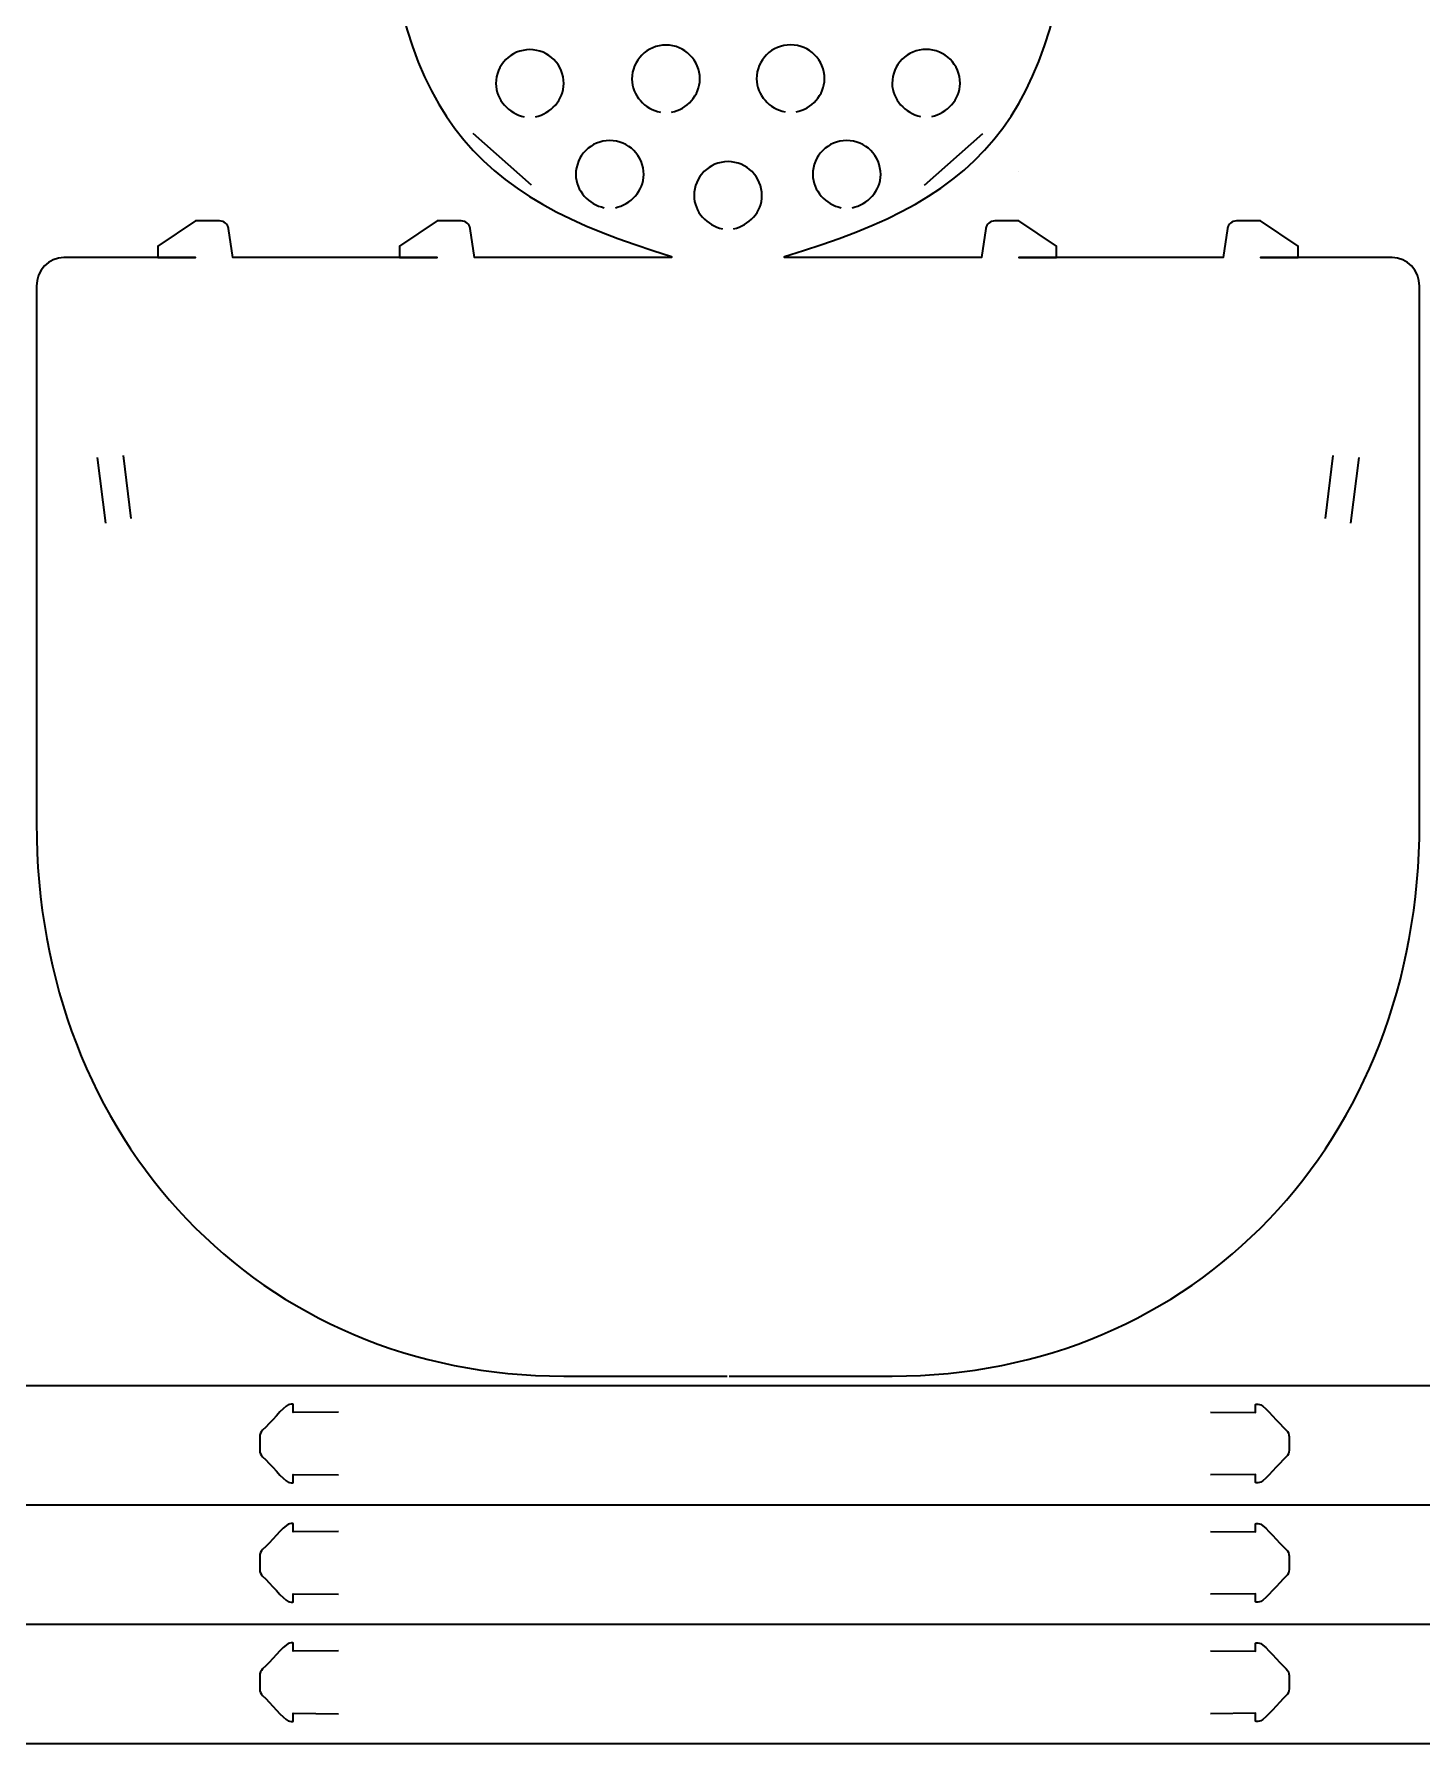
# Model space of a CAD drawing. Header units: inches. Extents: x 1974 to 2973, y -3088 to -2328.
# Drawn here: x 2279.8 to 2586.2, y -3087.7 to -2710.4 of the extents above; entities that cross this region are included whole.
import ezdxf

# ---------------------------------------------------------------- set-up
doc = ezdxf.new("R2010")
doc.units = ezdxf.units.IN
doc.header["$MEASUREMENT"] = 0
doc.layers.add('Layer 1', color=7, linetype='Continuous')

msp = doc.modelspace()

# ---------------------------------------------------------------- linework, layer by layer
at = {"layer": 'Layer 1', "color": 179, "lineweight": 35, "true_color": 0x231f20}
for points in [[(2389.58, -2743.72), (2376.67, -2732.26)], [(2476.35, -2743.72), (2489.27, -2732.26)], [(2497.02, -2740.58), (2497.02, -2740.58)], [(2420.47, -2759.41), (2420.47, -2759.41)], [(2293.66, -2803.79), (2295.51, -2818.29)], [(2299.4, -2803.4), (2301.1, -2817.3)], [(2566.53, -2803.4), (2564.83, -2817.3)], [(2572.27, -2803.79), (2570.42, -2818.29)]]:
    msp.add_lwpolyline(points, dxfattribs=at)
for points, knots in [([(2432.77, -2701.82), (2398.14, -2701.74), (2370.92, -2679.21), (2361.05, -2666.47), (2359.87, -2664.96), (2355.6, -2665.81), (2355.71, -2667.73), (2359.18, -2728.23), (2375.87, -2745.92), (2420.47, -2759.41), (2420.47, -2759.41), (2420.47, -2759.67), (2420.47, -2759.67), (2420.47, -2759.67), (2376.98, -2759.67), (2376.98, -2759.67), (2376.98, -2759.67), (2376.98, -2759.66), (2376.98, -2759.66), (2376.98, -2759.66), (2376.04, -2753.28), (2376.04, -2753.28), (2375.9, -2752.3), (2375.06, -2751.57), (2374.06, -2751.57), (2374.06, -2751.57), (2368.76, -2751.57), (2368.76, -2751.57), (2368.76, -2751.57), (2360.45, -2757.19), (2360.45, -2757.19), (2360.45, -2757.19), (2360.45, -2759.66), (2360.45, -2759.66), (2360.45, -2759.66), (2368.76, -2759.66), (2368.76, -2759.66), (2368.76, -2759.66), (2368.76, -2759.67), (2368.76, -2759.67), (2368.76, -2759.67), (2323.59, -2759.67), (2323.59, -2759.67), (2323.59, -2759.67), (2323.59, -2759.66), (2323.59, -2759.66), (2323.59, -2759.66), (2322.66, -2753.28), (2322.66, -2753.28), (2322.51, -2752.3), (2321.67, -2751.57), (2320.68, -2751.57), (2320.68, -2751.57), (2315.37, -2751.57), (2315.37, -2751.57), (2315.37, -2751.57), (2307.06, -2757.19), (2307.06, -2757.19), (2307.06, -2757.19), (2307.06, -2759.66), (2307.06, -2759.66), (2307.06, -2759.66), (2315.37, -2759.66), (2315.37, -2759.66), (2315.37, -2759.66), (2315.37, -2759.67), (2315.37, -2759.67), (2315.37, -2759.67), (2286.31, -2759.67), (2286.31, -2759.67), (2282.97, -2759.67), (2280.27, -2762.51), (2280.27, -2766.02), (2280.27, -2766.02), (2280.27, -2884.59), (2280.27, -2884.59), (2280.27, -2954.73), (2329.88, -3006.59), (2396.68, -3006.59), (2396.68, -3006.59), (2432.8, -3006.59), (2432.8, -3006.59)], [0, 0, 0, 0, 1, 1, 1, 2, 2, 2, 3, 3, 3, 4, 4, 4, 5, 5, 5, 6, 6, 6, 7, 7, 7, 8, 8, 8, 9, 9, 9, 10, 10, 10, 11, 11, 11, 12, 12, 12, 13, 13, 13, 14, 14, 14, 15, 15, 15, 16, 16, 16, 17, 17, 17, 18, 18, 18, 19, 19, 19, 20, 20, 20, 21, 21, 21, 22, 22, 22, 23, 23, 23, 24, 24, 24, 25, 25, 25, 26, 26, 26, 27, 27, 27, 27]), ([(2433.21, -3006.59), (2433.21, -3006.59), (2469.25, -3006.59), (2469.25, -3006.59), (2536.05, -3006.59), (2585.67, -2954.73), (2585.67, -2884.59), (2585.67, -2884.59), (2585.67, -2766.02), (2585.67, -2766.02), (2585.67, -2762.51), (2582.96, -2759.67), (2579.62, -2759.67), (2579.62, -2759.67), (2550.56, -2759.67), (2550.56, -2759.67), (2550.56, -2759.67), (2550.56, -2759.66), (2550.56, -2759.66), (2550.56, -2759.66), (2558.87, -2759.66), (2558.87, -2759.66), (2558.87, -2759.66), (2558.87, -2757.19), (2558.87, -2757.19), (2558.87, -2757.19), (2550.56, -2751.57), (2550.56, -2751.57), (2550.56, -2751.57), (2545.25, -2751.57), (2545.25, -2751.57), (2544.26, -2751.57), (2543.42, -2752.3), (2543.27, -2753.28), (2543.27, -2753.28), (2542.34, -2759.66), (2542.34, -2759.66), (2542.34, -2759.66), (2542.34, -2759.67), (2542.34, -2759.67), (2542.34, -2759.67), (2497.17, -2759.67), (2497.17, -2759.67), (2497.17, -2759.67), (2497.17, -2759.66), (2497.17, -2759.66), (2497.17, -2759.66), (2505.49, -2759.66), (2505.49, -2759.66), (2505.49, -2759.66), (2505.49, -2757.19), (2505.49, -2757.19), (2505.49, -2757.19), (2497.17, -2751.57), (2497.17, -2751.57), (2497.17, -2751.57), (2491.87, -2751.57), (2491.87, -2751.57), (2490.87, -2751.57), (2490.03, -2752.3), (2489.89, -2753.28), (2489.89, -2753.28), (2488.95, -2759.66), (2488.95, -2759.66), (2488.95, -2759.66), (2488.95, -2759.67), (2488.95, -2759.67), (2488.95, -2759.67), (2445.47, -2759.67), (2445.47, -2759.67), (2445.47, -2759.67), (2445.47, -2759.41), (2445.47, -2759.41), (2491.06, -2745.92), (2506.76, -2728.08), (2510.23, -2667.58), (2510.25, -2665.68), (2506.09, -2664.82), (2504.9, -2666.31), (2494.87, -2678.92), (2466.9, -2701.73), (2433.17, -2701.82)], [0, 0, 0, 0, 1, 1, 1, 2, 2, 2, 3, 3, 3, 4, 4, 4, 5, 5, 5, 6, 6, 6, 7, 7, 7, 8, 8, 8, 9, 9, 9, 10, 10, 10, 11, 11, 11, 12, 12, 12, 13, 13, 13, 14, 14, 14, 15, 15, 15, 16, 16, 16, 17, 17, 17, 18, 18, 18, 19, 19, 19, 20, 20, 20, 21, 21, 21, 22, 22, 22, 23, 23, 23, 24, 24, 24, 25, 25, 25, 26, 26, 26, 27, 27, 27, 27]), ([(2420.49, -2727.61), (2423.87, -2726.89), (2426.76, -2723.88), (2426.76, -2720.28), (2426.76, -2716.14), (2423.4, -2712.78), (2419.26, -2712.78), (2415.11, -2712.78), (2411.76, -2716.14), (2411.76, -2720.28), (2411.76, -2723.88), (2414.65, -2726.89), (2418.03, -2727.61)], [0, 0, 0, 0, 1, 1, 1, 2, 2, 2, 3, 3, 3, 4, 4, 4, 4]), ([(2448.01, -2727.54), (2451.4, -2726.82), (2454.28, -2723.81), (2454.28, -2720.22), (2454.28, -2716.07), (2450.93, -2712.72), (2446.78, -2712.72), (2442.64, -2712.72), (2439.28, -2716.07), (2439.28, -2720.22), (2439.28, -2723.81), (2442.17, -2726.82), (2445.56, -2727.54)], [0, 0, 0, 0, 1, 1, 1, 2, 2, 2, 3, 3, 3, 4, 4, 4, 4]), ([(2390.44, -2728.61), (2393.82, -2727.89), (2396.71, -2724.88), (2396.71, -2721.28), (2396.71, -2717.14), (2393.36, -2713.78), (2389.21, -2713.78), (2385.07, -2713.78), (2381.71, -2717.14), (2381.71, -2721.28), (2381.71, -2724.88), (2384.6, -2727.89), (2387.98, -2728.61)], [0, 0, 0, 0, 1, 1, 1, 2, 2, 2, 3, 3, 3, 4, 4, 4, 4]), ([(2477.95, -2728.54), (2481.33, -2727.82), (2484.22, -2724.81), (2484.22, -2721.22), (2484.22, -2717.07), (2480.86, -2713.72), (2476.72, -2713.72), (2472.58, -2713.72), (2469.22, -2717.07), (2469.22, -2721.22), (2469.22, -2724.81), (2472.11, -2727.82), (2475.49, -2728.54)], [0, 0, 0, 0, 1, 1, 1, 2, 2, 2, 3, 3, 3, 4, 4, 4, 4]), ([(2408.09, -2748.67), (2411.47, -2747.95), (2414.36, -2744.94), (2414.36, -2741.34), (2414.36, -2737.2), (2411, -2733.84), (2406.86, -2733.84), (2402.72, -2733.84), (2399.36, -2737.2), (2399.36, -2741.34), (2399.36, -2744.94), (2402.25, -2747.95), (2405.63, -2748.67)], [0, 0, 0, 0, 1, 1, 1, 2, 2, 2, 3, 3, 3, 4, 4, 4, 4]), ([(2460.41, -2748.67), (2463.8, -2747.95), (2466.68, -2744.94), (2466.68, -2741.34), (2466.68, -2737.2), (2463.33, -2733.84), (2459.18, -2733.84), (2455.04, -2733.84), (2451.68, -2737.2), (2451.68, -2741.34), (2451.68, -2744.94), (2454.57, -2747.95), (2457.95, -2748.67)], [0, 0, 0, 0, 1, 1, 1, 2, 2, 2, 3, 3, 3, 4, 4, 4, 4]), ([(2434.19, -2753.33), (2437.58, -2752.6), (2440.47, -2749.6), (2440.47, -2746), (2440.47, -2741.86), (2437.11, -2738.5), (2432.97, -2738.5), (2428.82, -2738.5), (2425.47, -2741.86), (2425.47, -2746), (2425.47, -2749.6), (2428.35, -2752.6), (2431.74, -2753.33)], [0, 0, 0, 0, 1, 1, 1, 2, 2, 2, 3, 3, 3, 4, 4, 4, 4]), ([(2681.24, -3011.67), (2681.24, -3010.04), (2679.92, -3008.71), (2678.28, -3008.71), (2678.28, -3008.71), (2102.03, -3008.7), (2102.03, -3008.7), (2100.59, -3008.7), (2099.27, -3009.25), (2098.24, -3010.16)], [0, 0, 0, 0, 1, 1, 1, 2, 2, 2, 3, 3, 3, 3]), ([(2346.94, -3014.52), (2346.94, -3014.52), (2336.98, -3014.63), (2336.98, -3014.63), (2336.98, -3014.63), (2336.98, -3012.86), (2336.98, -3012.86), (2336.98, -3012.65), (2336.06, -3012.86), (2335.86, -3012.94), (2334.76, -3013.39), (2331.85, -3017), (2330.21, -3018.53), (2329.8, -3018.91), (2329.57, -3019.44), (2329.57, -3019.99), (2329.57, -3019.99), (2329.57, -3022.93), (2329.57, -3022.93), (2329.57, -3023.49), (2329.8, -3024.02), (2330.21, -3024.4), (2331.85, -3025.92), (2334.76, -3029.53), (2335.86, -3029.98), (2336.06, -3030.07), (2336.98, -3030.27), (2336.98, -3030.06), (2336.98, -3030.06), (2336.98, -3028.3), (2336.98, -3028.3), (2336.98, -3028.3), (2346.94, -3028.4), (2346.94, -3028.4)], [0, 0, 0, 0, 1, 1, 1, 2, 2, 2, 3, 3, 3, 4, 4, 4, 5, 5, 5, 6, 6, 6, 7, 7, 7, 8, 8, 8, 9, 9, 9, 10, 10, 10, 11, 11, 11, 11]), ([(2346.94, -3014.52), (2346.94, -3014.52), (2336.98, -3014.63), (2336.98, -3014.63), (2336.98, -3014.63), (2336.98, -3012.86), (2336.98, -3012.86), (2336.98, -3012.65), (2336.06, -3012.86), (2335.86, -3012.94), (2334.76, -3013.39), (2331.85, -3017), (2330.21, -3018.53), (2329.8, -3018.91), (2329.57, -3019.44), (2329.57, -3019.99), (2329.57, -3019.99), (2329.57, -3022.93), (2329.57, -3022.93), (2329.57, -3023.49), (2329.8, -3024.02), (2330.21, -3024.4), (2331.85, -3025.92), (2334.76, -3029.53), (2335.86, -3029.98), (2336.06, -3030.07), (2336.98, -3030.27), (2336.98, -3030.06), (2336.98, -3030.06), (2336.98, -3028.3), (2336.98, -3028.3), (2336.98, -3028.3), (2346.94, -3028.4), (2346.94, -3028.4)], [0, 0, 0, 0, 1, 1, 1, 2, 2, 2, 3, 3, 3, 4, 4, 4, 5, 5, 5, 6, 6, 6, 7, 7, 7, 8, 8, 8, 9, 9, 9, 10, 10, 10, 11, 11, 11, 11]), ([(2539.51, -3014.52), (2539.51, -3014.52), (2549.47, -3014.63), (2549.47, -3014.63), (2549.47, -3014.63), (2549.47, -3012.86), (2549.47, -3012.86), (2549.47, -3012.65), (2550.39, -3012.86), (2550.59, -3012.94), (2551.69, -3013.39), (2554.6, -3017), (2556.24, -3018.53), (2556.65, -3018.91), (2556.88, -3019.44), (2556.88, -3019.99), (2556.88, -3019.99), (2556.88, -3022.93), (2556.88, -3022.93), (2556.88, -3023.49), (2556.65, -3024.02), (2556.24, -3024.4), (2554.6, -3025.92), (2551.69, -3029.53), (2550.59, -3029.98), (2550.39, -3030.07), (2549.47, -3030.27), (2549.47, -3030.06), (2549.47, -3030.06), (2549.47, -3028.3), (2549.47, -3028.3), (2549.47, -3028.3), (2539.51, -3028.4), (2539.51, -3028.4)], [0, 0, 0, 0, 1, 1, 1, 2, 2, 2, 3, 3, 3, 4, 4, 4, 5, 5, 5, 6, 6, 6, 7, 7, 7, 8, 8, 8, 9, 9, 9, 10, 10, 10, 11, 11, 11, 11]), ([(2539.51, -3014.52), (2539.51, -3014.52), (2549.47, -3014.63), (2549.47, -3014.63), (2549.47, -3014.63), (2549.47, -3012.86), (2549.47, -3012.86), (2549.47, -3012.65), (2550.39, -3012.86), (2550.59, -3012.94), (2551.69, -3013.39), (2554.6, -3017), (2556.24, -3018.53), (2556.65, -3018.91), (2556.88, -3019.44), (2556.88, -3019.99), (2556.88, -3019.99), (2556.88, -3022.93), (2556.88, -3022.93), (2556.88, -3023.49), (2556.65, -3024.02), (2556.24, -3024.4), (2554.6, -3025.92), (2551.69, -3029.53), (2550.59, -3029.98), (2550.39, -3030.07), (2549.47, -3030.27), (2549.47, -3030.06), (2549.47, -3030.06), (2549.47, -3028.3), (2549.47, -3028.3), (2549.47, -3028.3), (2539.51, -3028.4), (2539.51, -3028.4)], [0, 0, 0, 0, 1, 1, 1, 2, 2, 2, 3, 3, 3, 4, 4, 4, 5, 5, 5, 6, 6, 6, 7, 7, 7, 8, 8, 8, 9, 9, 9, 10, 10, 10, 11, 11, 11, 11]), ([(2681.24, -3038.02), (2681.24, -3036.38), (2679.92, -3035.06), (2678.28, -3035.06), (2678.28, -3035.06), (2102.03, -3035.05), (2102.03, -3035.05), (2100.59, -3035.05), (2099.27, -3035.6), (2098.24, -3036.51)], [0, 0, 0, 0, 1, 1, 1, 2, 2, 2, 3, 3, 3, 3]), ([(2681.24, -3038.02), (2681.24, -3036.38), (2679.92, -3035.06), (2678.28, -3035.06), (2678.28, -3035.06), (2102.03, -3035.05), (2102.03, -3035.05), (2100.59, -3035.05), (2099.27, -3035.6), (2098.24, -3036.51)], [0, 0, 0, 0, 1, 1, 1, 2, 2, 2, 3, 3, 3, 3]), ([(2346.94, -3040.87), (2346.94, -3040.87), (2336.98, -3040.98), (2336.98, -3040.98), (2336.98, -3040.98), (2336.98, -3039.21), (2336.98, -3039.21), (2336.98, -3039), (2336.06, -3039.21), (2335.86, -3039.29), (2334.76, -3039.74), (2331.85, -3043.35), (2330.21, -3044.88), (2329.8, -3045.25), (2329.57, -3045.78), (2329.57, -3046.34), (2329.57, -3046.34), (2329.57, -3049.28), (2329.57, -3049.28), (2329.57, -3049.84), (2329.8, -3050.37), (2330.21, -3050.74), (2331.85, -3052.27), (2334.76, -3055.88), (2335.86, -3056.33), (2336.06, -3056.41), (2336.98, -3056.62), (2336.98, -3056.41), (2336.98, -3056.41), (2336.98, -3054.64), (2336.98, -3054.64), (2336.98, -3054.64), (2346.94, -3054.75), (2346.94, -3054.75)], [0, 0, 0, 0, 1, 1, 1, 2, 2, 2, 3, 3, 3, 4, 4, 4, 5, 5, 5, 6, 6, 6, 7, 7, 7, 8, 8, 8, 9, 9, 9, 10, 10, 10, 11, 11, 11, 11]), ([(2346.94, -3040.87), (2346.94, -3040.87), (2336.98, -3040.98), (2336.98, -3040.98), (2336.98, -3040.98), (2336.98, -3039.21), (2336.98, -3039.21), (2336.98, -3039), (2336.06, -3039.21), (2335.86, -3039.29), (2334.76, -3039.74), (2331.85, -3043.35), (2330.21, -3044.88), (2329.8, -3045.25), (2329.57, -3045.78), (2329.57, -3046.34), (2329.57, -3046.34), (2329.57, -3049.28), (2329.57, -3049.28), (2329.57, -3049.84), (2329.8, -3050.37), (2330.21, -3050.74), (2331.85, -3052.27), (2334.76, -3055.88), (2335.86, -3056.33), (2336.06, -3056.41), (2336.98, -3056.62), (2336.98, -3056.41), (2336.98, -3056.41), (2336.98, -3054.64), (2336.98, -3054.64), (2336.98, -3054.64), (2346.94, -3054.75), (2346.94, -3054.75)], [0, 0, 0, 0, 1, 1, 1, 2, 2, 2, 3, 3, 3, 4, 4, 4, 5, 5, 5, 6, 6, 6, 7, 7, 7, 8, 8, 8, 9, 9, 9, 10, 10, 10, 11, 11, 11, 11]), ([(2539.51, -3040.87), (2539.51, -3040.87), (2549.47, -3040.98), (2549.47, -3040.98), (2549.47, -3040.98), (2549.47, -3039.21), (2549.47, -3039.21), (2549.47, -3039), (2550.39, -3039.21), (2550.59, -3039.29), (2551.69, -3039.74), (2554.6, -3043.35), (2556.24, -3044.88), (2556.65, -3045.25), (2556.88, -3045.78), (2556.88, -3046.34), (2556.88, -3046.34), (2556.88, -3049.28), (2556.88, -3049.28), (2556.88, -3049.84), (2556.65, -3050.37), (2556.24, -3050.74), (2554.6, -3052.27), (2551.69, -3055.88), (2550.59, -3056.33), (2550.39, -3056.41), (2549.47, -3056.62), (2549.47, -3056.41), (2549.47, -3056.41), (2549.47, -3054.64), (2549.47, -3054.64), (2549.47, -3054.64), (2539.51, -3054.75), (2539.51, -3054.75)], [0, 0, 0, 0, 1, 1, 1, 2, 2, 2, 3, 3, 3, 4, 4, 4, 5, 5, 5, 6, 6, 6, 7, 7, 7, 8, 8, 8, 9, 9, 9, 10, 10, 10, 11, 11, 11, 11]), ([(2539.51, -3040.87), (2539.51, -3040.87), (2549.47, -3040.98), (2549.47, -3040.98), (2549.47, -3040.98), (2549.47, -3039.21), (2549.47, -3039.21), (2549.47, -3039), (2550.39, -3039.21), (2550.59, -3039.29), (2551.69, -3039.74), (2554.6, -3043.35), (2556.24, -3044.88), (2556.65, -3045.25), (2556.88, -3045.78), (2556.88, -3046.34), (2556.88, -3046.34), (2556.88, -3049.28), (2556.88, -3049.28), (2556.88, -3049.84), (2556.65, -3050.37), (2556.24, -3050.74), (2554.6, -3052.27), (2551.69, -3055.88), (2550.59, -3056.33), (2550.39, -3056.41), (2549.47, -3056.62), (2549.47, -3056.41), (2549.47, -3056.41), (2549.47, -3054.64), (2549.47, -3054.64), (2549.47, -3054.64), (2539.51, -3054.75), (2539.51, -3054.75)], [0, 0, 0, 0, 1, 1, 1, 2, 2, 2, 3, 3, 3, 4, 4, 4, 5, 5, 5, 6, 6, 6, 7, 7, 7, 8, 8, 8, 9, 9, 9, 10, 10, 10, 11, 11, 11, 11]), ([(2681.24, -3064.37), (2681.24, -3062.73), (2679.92, -3061.4), (2678.28, -3061.4), (2678.28, -3061.4), (2102.03, -3061.4), (2102.03, -3061.4), (2100.59, -3061.4), (2099.27, -3061.94), (2098.24, -3062.85)], [0, 0, 0, 0, 1, 1, 1, 2, 2, 2, 3, 3, 3, 3]), ([(2681.24, -3064.37), (2681.24, -3062.73), (2679.92, -3061.4), (2678.28, -3061.4), (2678.28, -3061.4), (2102.03, -3061.4), (2102.03, -3061.4), (2100.59, -3061.4), (2099.27, -3061.94), (2098.24, -3062.85)], [0, 0, 0, 0, 1, 1, 1, 2, 2, 2, 3, 3, 3, 3]), ([(2346.94, -3067.22), (2346.94, -3067.22), (2336.98, -3067.32), (2336.98, -3067.32), (2336.98, -3067.32), (2336.98, -3065.56), (2336.98, -3065.56), (2336.98, -3065.35), (2336.06, -3065.55), (2335.86, -3065.64), (2334.76, -3066.09), (2331.85, -3069.7), (2330.21, -3071.22), (2329.8, -3071.6), (2329.57, -3072.13), (2329.57, -3072.69), (2329.57, -3072.69), (2329.57, -3075.63), (2329.57, -3075.63), (2329.57, -3076.18), (2329.8, -3076.71), (2330.21, -3077.09), (2331.85, -3078.62), (2334.76, -3082.22), (2335.86, -3082.68), (2336.06, -3082.76), (2336.98, -3082.97), (2336.98, -3082.75), (2336.98, -3082.75), (2336.98, -3080.99), (2336.98, -3080.99), (2336.98, -3080.99), (2346.94, -3081.1), (2346.94, -3081.1)], [0, 0, 0, 0, 1, 1, 1, 2, 2, 2, 3, 3, 3, 4, 4, 4, 5, 5, 5, 6, 6, 6, 7, 7, 7, 8, 8, 8, 9, 9, 9, 10, 10, 10, 11, 11, 11, 11]), ([(2346.94, -3067.22), (2346.94, -3067.22), (2336.98, -3067.32), (2336.98, -3067.32), (2336.98, -3067.32), (2336.98, -3065.56), (2336.98, -3065.56), (2336.98, -3065.35), (2336.06, -3065.55), (2335.86, -3065.64), (2334.76, -3066.09), (2331.85, -3069.7), (2330.21, -3071.22), (2329.8, -3071.6), (2329.57, -3072.13), (2329.57, -3072.69), (2329.57, -3072.69), (2329.57, -3075.63), (2329.57, -3075.63), (2329.57, -3076.18), (2329.8, -3076.71), (2330.21, -3077.09), (2331.85, -3078.62), (2334.76, -3082.22), (2335.86, -3082.68), (2336.06, -3082.76), (2336.98, -3082.97), (2336.98, -3082.75), (2336.98, -3082.75), (2336.98, -3080.99), (2336.98, -3080.99), (2336.98, -3080.99), (2346.94, -3081.1), (2346.94, -3081.1)], [0, 0, 0, 0, 1, 1, 1, 2, 2, 2, 3, 3, 3, 4, 4, 4, 5, 5, 5, 6, 6, 6, 7, 7, 7, 8, 8, 8, 9, 9, 9, 10, 10, 10, 11, 11, 11, 11]), ([(2539.51, -3067.22), (2539.51, -3067.22), (2549.47, -3067.32), (2549.47, -3067.32), (2549.47, -3067.32), (2549.47, -3065.56), (2549.47, -3065.56), (2549.47, -3065.35), (2550.39, -3065.55), (2550.59, -3065.64), (2551.69, -3066.09), (2554.6, -3069.7), (2556.24, -3071.22), (2556.65, -3071.6), (2556.88, -3072.13), (2556.88, -3072.69), (2556.88, -3072.69), (2556.88, -3075.63), (2556.88, -3075.63), (2556.88, -3076.18), (2556.65, -3076.71), (2556.24, -3077.09), (2554.6, -3078.62), (2551.69, -3082.22), (2550.59, -3082.68), (2550.39, -3082.76), (2549.47, -3082.97), (2549.47, -3082.75), (2549.47, -3082.75), (2549.47, -3080.99), (2549.47, -3080.99), (2549.47, -3080.99), (2539.51, -3081.1), (2539.51, -3081.1)], [0, 0, 0, 0, 1, 1, 1, 2, 2, 2, 3, 3, 3, 4, 4, 4, 5, 5, 5, 6, 6, 6, 7, 7, 7, 8, 8, 8, 9, 9, 9, 10, 10, 10, 11, 11, 11, 11]), ([(2539.51, -3067.22), (2539.51, -3067.22), (2549.47, -3067.32), (2549.47, -3067.32), (2549.47, -3067.32), (2549.47, -3065.56), (2549.47, -3065.56), (2549.47, -3065.35), (2550.39, -3065.55), (2550.59, -3065.64), (2551.69, -3066.09), (2554.6, -3069.7), (2556.24, -3071.22), (2556.65, -3071.6), (2556.88, -3072.13), (2556.88, -3072.69), (2556.88, -3072.69), (2556.88, -3075.63), (2556.88, -3075.63), (2556.88, -3076.18), (2556.65, -3076.71), (2556.24, -3077.09), (2554.6, -3078.62), (2551.69, -3082.22), (2550.59, -3082.68), (2550.39, -3082.76), (2549.47, -3082.97), (2549.47, -3082.75), (2549.47, -3082.75), (2549.47, -3080.99), (2549.47, -3080.99), (2549.47, -3080.99), (2539.51, -3081.1), (2539.51, -3081.1)], [0, 0, 0, 0, 1, 1, 1, 2, 2, 2, 3, 3, 3, 4, 4, 4, 5, 5, 5, 6, 6, 6, 7, 7, 7, 8, 8, 8, 9, 9, 9, 10, 10, 10, 11, 11, 11, 11]), ([(2787.99, -3086.29), (2786.96, -3087.2), (2785.64, -3087.74), (2784.2, -3087.74), (2784.2, -3087.74), (2207.92, -3087.75), (2207.92, -3087.75)], [0, 0, 0, 0, 1, 1, 1, 2, 2, 2, 2]), ([(2787.99, -3086.29), (2786.96, -3087.2), (2785.64, -3087.74), (2784.2, -3087.74), (2784.2, -3087.74), (2207.92, -3087.75), (2207.92, -3087.75)], [0, 0, 0, 0, 1, 1, 1, 2, 2, 2, 2])]:
    msp.add_open_spline(points, degree=3, knots=knots, dxfattribs=at)

doc.saveas('drawing.dxf')
